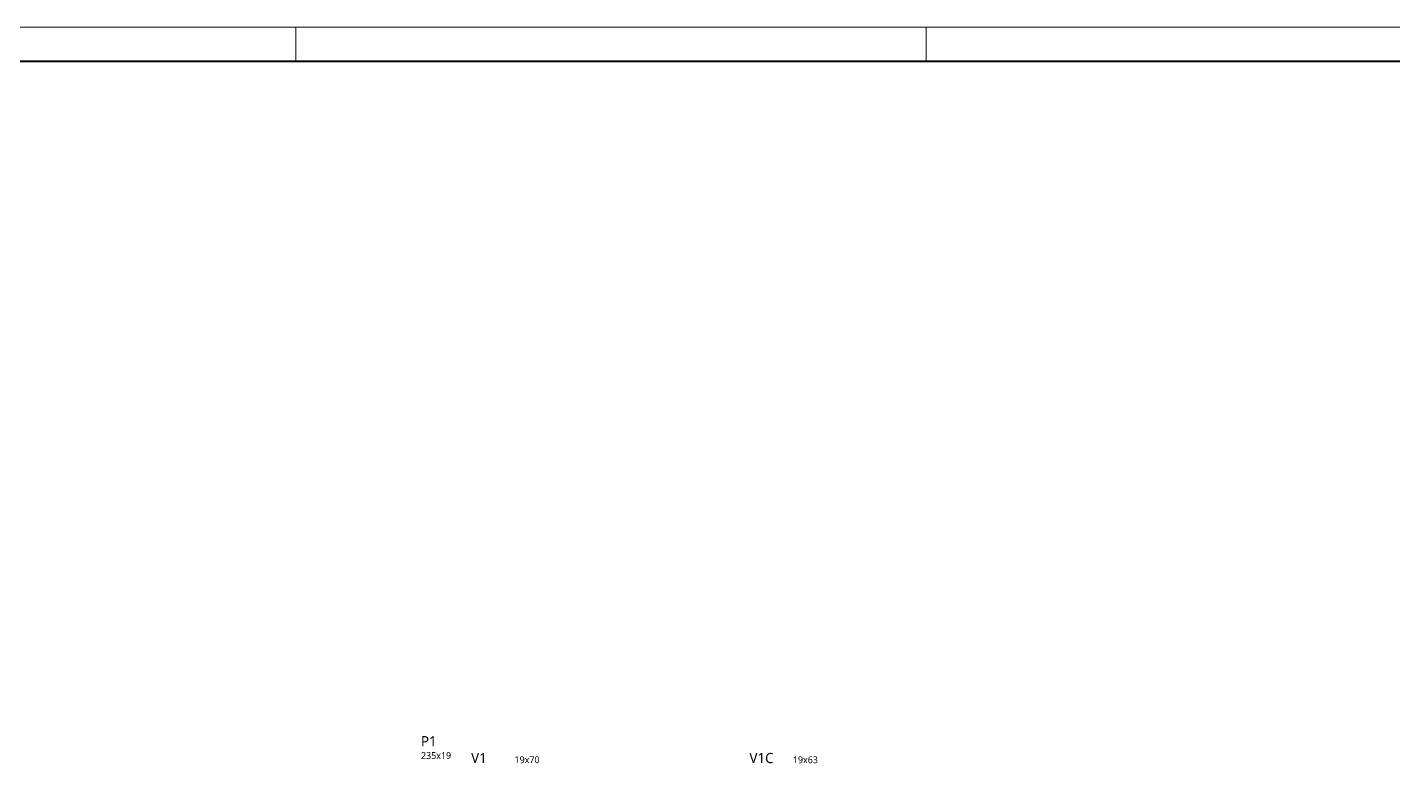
# Model space of a CAD drawing. Extents: x -32107 to -10774, y -8834 to 6017.
# Drawn here: x -30256 to -28253, y -5712 to -4629 of the extents above; entities that cross this region are included whole.
import ezdxf

# ---------------------------------------------------------------- set-up
doc = ezdxf.new("R2010")
doc.units = 0
doc.layers.get('0').update_dxf_attribs({"lineweight": 13})
doc.layers.add('S-BEAM-IDEN', color=7, linetype='Continuous', lineweight=9)
doc.layers.add('S-COLS-IDEN', color=7, linetype='Continuous', lineweight=9)
doc.styles.add('Gadugi', font='gadugi.ttf', dxfattribs={"height": 15})
doc.styles.add('Gadugi_1', font='gadugi.ttf', dxfattribs={"height": 10})

# ---------------------------------------------------------------- blocks, each defined once
blk = doc.blocks.new('*U3')
at = {"color": 7}
for p, q in [((-7300, 8310), (-7300, 8210)), ((-5450, 8310), (-5450, 8210))]:
    blk.add_line(p, q, dxfattribs=at)
blk.add_lwpolyline([(-11790, 8310), (-11790, -100), (100, -100), (100, 8310)], close=True, dxfattribs=at)
at = {"color": 7, "const_width": 6}
blk.add_lwpolyline([(-11540, 8210), (-11540, 0), (0, 0), (0, 8210)], close=True, dxfattribs=at)

msp = doc.modelspace()

# ---------------------------------------------------------------- block references
at = {"xscale": 0.5, "yscale": 0.5, "zscale": 0.5}
msp.add_blockref('*U3', (-26212.48, -8784.13), dxfattribs=at)

# ---------------------------------------------------------------- texts
at = {"layer": 'S-BEAM-IDEN', "attachment_point": 1}
for s, insert, char_height, width, style in [('V1', (-29605.17, -5694.29), 15, 30.0633, 'Gadugi'), ('19x70', (-29541.47, -5699.32), 10, 44.8945, 'Gadugi_1'), ('V1C', (-29196.64, -5694.29), 15, 46.097, 'Gadugi'), ('19x63', (-29132.94, -5699.32), 10, 44.8945, 'Gadugi_1')]:
    msp.add_mtext(s, dxfattribs=dict(at, insert=insert, char_height=char_height, width=width, style=style))
at = {"layer": 'S-COLS-IDEN', "attachment_point": 1}
for s, insert, char_height, width, style in [('P1', (-29678.73, -5669.62), 15, 28.4599, 'Gadugi'), ('235x19', (-29678.73, -5693.11), 10, 54.1139, 'Gadugi_1')]:
    msp.add_mtext(s, dxfattribs=dict(at, insert=insert, char_height=char_height, width=width, style=style))

doc.saveas('drawing.dxf')
